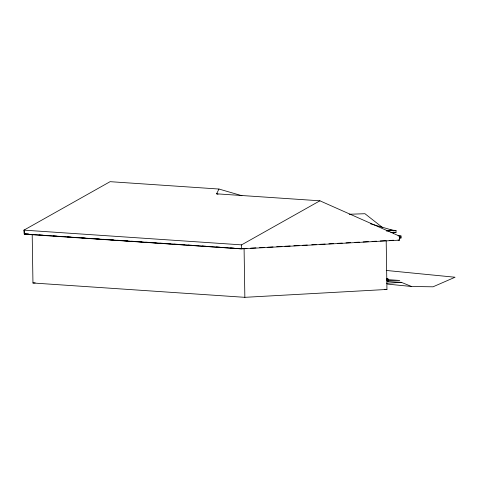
<?xml version="1.0" encoding="UTF-8"?>
<svg xmlns="http://www.w3.org/2000/svg" width="479" height="479" viewBox="0 0 479 479"><rect width="100%" height="100%" fill="white"/><g stroke="black" fill="none" stroke-linecap="round" stroke-linejoin="round"><path stroke-width="0.72" d="M218.017 194.229L216.586 193.815L218.957 189.037L241.955 195.725M386.87 280.67L387.912 278.892L386.427 278.79M24.285 233.992L23.95 230.142L110.104 181.673L218.957 189.037M23.95 230.142L241.578 244.865L319.9 200.803L399.462 236.111L401.043 236.021L401.073 237.937L399.492 238.027M386.553 283.251L401.354 282.329L411.533 286.484L433.028 286.807L455.05 277.239L386.248 270.449M24.225 230.159L24.285 234.183L28.363 233.992M386.631 230.818L393.349 230.447L370.512 223.807M386.463 230.962L396.013 230.435L396.043 232.351L390.9 232.632M391.906 232.447L393.379 232.363L393.397 233.77M242.506 248.613L246.972 248.367M250.697 248.158L255.906 247.871M259.63 247.667L264.097 247.415M267.821 247.212L273.03 246.924M276.754 246.715L281.963 246.428M284.945 246.26L290.154 245.972M293.878 245.769L299.088 245.476M302.812 245.272L307.279 245.02M311.745 244.775L316.212 244.529M319.936 244.32L325.145 244.033M328.869 243.823L333.336 243.577M337.803 243.332L342.269 243.081M345.994 242.877L350.46 242.625M354.927 242.38L359.4 242.134M363.118 241.925L368.333 241.638M372.051 241.428L376.524 241.182M380.242 240.979L385.457 240.686M389.176 240.482L393.648 240.23M24.285 234.183L241.638 248.888L399.528 240.135L399.462 236.111M32.195 234.494L32.955 282.993L35.189 282.867M386.798 278.952L387.9 278.892L387.954 281.802M32.955 282.993L244.853 297.327L386.948 289.448L386.188 240.745M349.245 214.257L364.944 213.712L382.673 227.633M386.565 278.91L387.912 278.892M387.14 281.556L401.354 282.329M216.586 193.815L319.9 200.803M390.792 230.082L396.013 230.435M389.661 230.195L393.349 230.447M393.061 232.147L396.043 232.351M398.067 235.818L401.043 236.021M399.983 237.865L401.073 237.937M398.049 240.033L399.528 240.135M28.674 234.243L24.95 233.992L241.015 248.799M32.398 234.494L35.38 234.698M39.104 234.95L42.835 235.201M46.559 235.452L50.283 235.704M53.265 235.907L56.989 236.159M60.713 236.41L63.695 236.608M67.419 236.866L71.143 237.117M74.868 237.368L78.592 237.62M81.574 237.818L85.298 238.075M89.022 238.326L92.752 238.578M95.728 238.776L99.452 239.027M103.183 239.284L106.907 239.536M109.889 239.734L113.613 239.985M117.337 240.236L121.061 240.494M124.043 240.692L127.767 240.943M131.491 241.194L134.473 241.398M138.197 241.65L141.922 241.901M145.646 242.152L149.376 242.404M152.352 242.608L156.076 242.859M159.806 243.11L162.782 243.314M166.512 243.566L170.237 243.817M173.961 244.068L177.685 244.32M180.667 244.524L184.391 244.775M188.115 245.026L191.839 245.278M194.821 245.482L198.546 245.733M202.27 245.984L206 246.236M208.976 246.44L212.7 246.691M216.43 246.942L220.154 247.194M223.13 247.398L226.86 247.649M230.585 247.9L234.309 248.152M237.291 248.356L241.015 248.607M387.625 279.634L399.779 280.454L387.206 280.532M384.733 289.298L386.948 289.448M387.511 284.113L411.533 286.484M244.086 248.625L244.853 297.327M241.578 244.865L241.638 248.888"/></g></svg>
